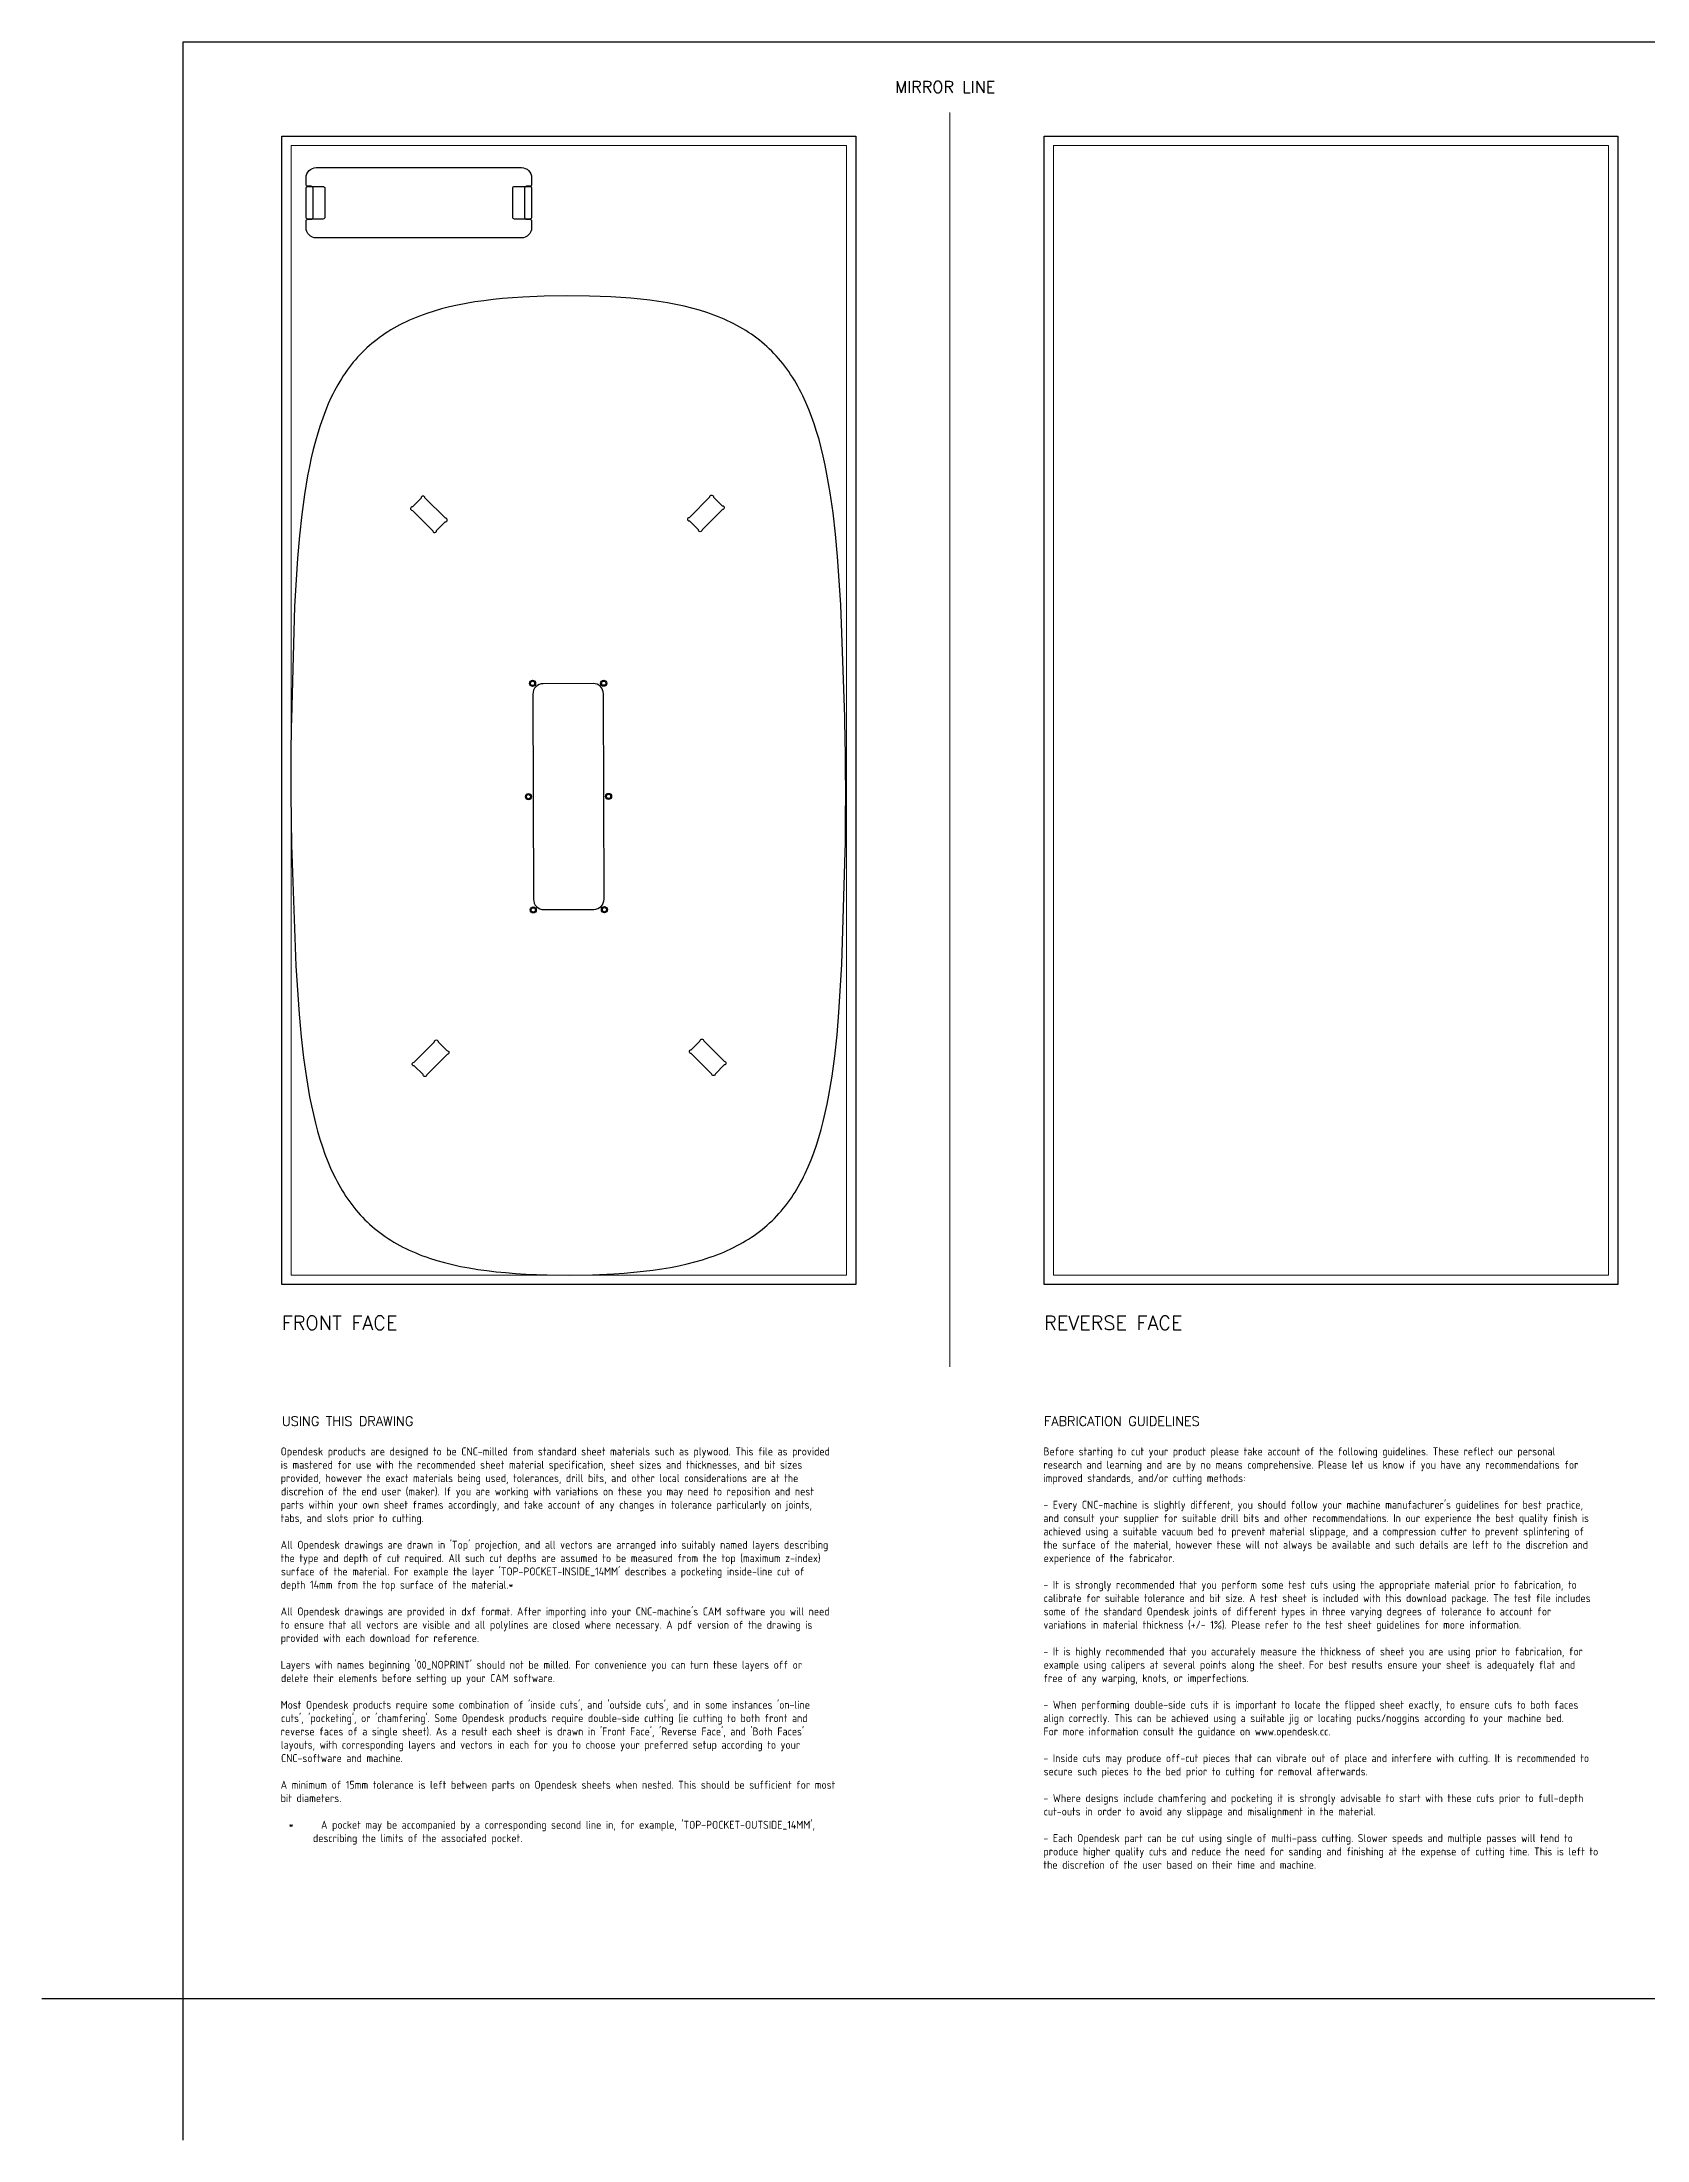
# Model space of a CAD drawing. Header units: millimetres. Extents: x -300 to 5880, y -300 to 4158.
# Drawn here: x -300 to 3112, y -300 to 4158 of the extents above; entities that cross this region are included whole.
import ezdxf
from ezdxf.enums import TextEntityAlignment as Align

# ---------------------------------------------------------------- set-up
doc = ezdxf.new("R2010")
doc.units = ezdxf.units.MM
doc.layers.add('00-NOPRINT_TEXT', color=7, linetype='Continuous', lineweight=25)
doc.layers.add('00_NOPRINT_TOLERANCE', color=7, linetype='Continuous', lineweight=5)
for name, color, linetype, lineweight, true_color in [('BOARD_$TH-NOMINAL', 3, 'Continuous', 30, 0x00ff00), ('TOP-CUT-INSIDE_24.000MM', 5, 'Continuous', 25, 0x0300ff), ('TOP-CUT-OUTSIDE_24.000MM', 140, 'Continuous', 25, 0x00a2ff), ('TOP-HOLE-9.000MM-DIAM_15.000MM', 20, 'Continuous', 25, 0xff2400), ('TOP-POCKET-INSIDE_1.000MM', 3, 'Continuous', 25, 0x0eff00), ('TOP-POCKET-INSIDE_10.000MM', 3, 'Continuous', 25, 0x00ff09), ('TOP-POCKET-INSIDE_18.000MM', 70, 'Continuous', 25, 0x99ff00)]:
    doc.layers.add(name, color=color, linetype=linetype, lineweight=lineweight, true_color=true_color)
doc.layers.add('TOP-CHAMFER-ONLINE_14MM', color=70, linetype='Continuous', true_color=0x8fff00)
doc.styles.add('OD-ISOCP-17_240', font='isocp.shx')
doc.styles.add('OD-ISOCP-17_241', font='isocp.shx')
doc.styles.add('OD-ISOCP-17_242', font='isocp.shx')
doc.styles.add('OD-ISOCP-17_243', font='isocp.shx')
doc.styles.add('OD-ISOCP-17_244', font='isocp.shx')
doc.styles.add('OD-ISOCP-17_245', font='isocp.shx')
doc.styles.add('OD-ISOCP-17_246', font='isocp.shx')
doc.styles.add('OD-ISOCP-17_247', font='isocp.shx')
doc.styles.add('OD-ISOCP-17_248', font='isocp.shx')
doc.styles.add('OD-ISOCP-17_249', font='isocp.shx')
doc.styles.add('OD-ISOCP-17_250', font='isocp.shx')
doc.styles.add('OD-ISOCP-17_251', font='isocp.shx')
doc.styles.add('OD-ISOCP-17_252', font='isocp.shx')
doc.styles.add('OD-ISOCP-17_253', font='isocp.shx')
doc.styles.add('OD-ISOCP-17_254', font='isocp.shx')
doc.styles.add('OD-ISOCP-17_255', font='isocp.shx')
doc.styles.add('OD-ISOCP-17_256', font='isocp.shx')
doc.styles.add('OD-ISOCP-17_257', font='isocp.shx')
doc.styles.add('OD-ISOCP-17_258', font='isocp.shx')
doc.styles.add('OD-ISOCP-17_259', font='isocp.shx')
doc.styles.add('OD-ISOCP-17_260', font='isocp.shx')
doc.styles.add('OD-ISOCP-17_261', font='isocp.shx')
doc.styles.add('OD-ISOCP-17_262', font='isocp.shx')
doc.styles.add('OD-ISOCP-17_263', font='isocp.shx')
doc.styles.add('OD-ISOCP-17_264', font='isocp.shx')
doc.styles.add('OD-ISOCP-17_265', font='isocp.shx')
doc.styles.add('OD-ISOCP-17_266', font='isocp.shx')
doc.styles.add('OD-ISOCP-17_267', font='isocp.shx')
doc.styles.add('OD-ISOCP-17_268', font='isocp.shx')
doc.styles.add('OD-ISOCP-17_269', font='isocp.shx')
doc.styles.add('OD-ISOCP-17_270', font='isocp.shx')
doc.styles.add('OD-ISOCP-17_271', font='isocp.shx')
doc.styles.add('OD-ISOCP-17_272', font='isocp.shx')
doc.styles.add('OD-ISOCP-17_273', font='isocp.shx')
doc.styles.add('OD-ISOCP-17_274', font='isocp.shx')
doc.styles.add('OD-ISOCP-17_275', font='isocp.shx')
doc.styles.add('OD-ISOCP-17_276', font='isocp.shx')
doc.styles.add('OD-ISOCP-17_277', font='isocp.shx')
doc.styles.add('OD-ISOCP-17_278', font='isocp.shx')
doc.styles.add('OD-ISOCP-17_279', font='isocp.shx')
doc.styles.add('OD-ISOCP-17_280', font='isocp.shx')
doc.styles.add('OD-ISOCP-17_281', font='isocp.shx')
doc.styles.add('OD-ISOCP-17_282', font='isocp.shx')
doc.styles.add('OD-ISOCP-17_283', font='isocp.shx')
doc.styles.add('OD-ISOCP-17_284', font='isocp.shx')
doc.styles.add('OD-ISOCP-17_285', font='isocp.shx')
doc.styles.add('OD-ISOCP-17_286', font='isocp.shx')
doc.styles.add('OD-ISOCP-17_287', font='isocp.shx')
doc.styles.add('OD-ISOCP-17_288', font='isocp.shx')
doc.styles.add('OD-SIMPLEX-20_87', font='simplex.shx')
doc.styles.add('OD-SIMPLEX-20_88', font='simplex.shx')
doc.styles.add('OD-SIMPLEX-25_89', font='simplex.shx')
doc.styles.add('OD-SIMPLEX-30_88', font='simplex.shx')
doc.styles.add('OD-SIMPLEX-30_89', font='simplex.shx')

# ---------------------------------------------------------------- blocks, each defined once
blk = doc.blocks.new('Borders Opendesk_7')
at = {"layer": '00-NOPRINT_TEXT'}
for p, q in [((0, 4158), (5880, 4158)), ((0, 0), (0, 4158)), ((0, 0), (-300, 0)), ((0, -300), (0, 0)), ((5880, 0), (0, 0))]:
    blk.add_line(p, q, dxfattribs=at)
at = {"layer": '00_NOPRINT_TOLERANCE', "ltscale": 0.379043}
blk.add_line((1630, 1343.2), (1630, 4008), dxfattribs=at)
at = {"layer": '00_NOPRINT_TOLERANCE', "ltscale": 0.379202}
for p, q in [((210, 3958), (1430, 3958)), ((210, 1518), (210, 3958)), ((1430, 3958), (1430, 1518)), ((1830, 3958), (3050, 3958)), ((1830, 1518), (1830, 3958)), ((3050, 3958), (3050, 1518)), ((1430, 1518), (210, 1518)), ((3050, 1518), (1830, 1518))]:
    blk.add_line(p, q, dxfattribs=at)
at = {"layer": '00_NOPRINT_TOLERANCE', "ltscale": 0.380876}
for p, q in [((230, 3938), (1410, 3938)), ((1850, 3938), (3030, 3938)), ((1410, 1538), (230, 1538)), ((3030, 1538), (1850, 1538))]:
    blk.add_line(p, q, dxfattribs=at)
at = {"layer": '00_NOPRINT_TOLERANCE', "ltscale": 0.380023}
for p, q in [((230, 1538), (230, 3938)), ((1410, 3938), (1410, 1538)), ((1850, 1538), (1850, 3938)), ((3030, 3938), (3030, 1538))]:
    blk.add_line(p, q, dxfattribs=at)
at = {"layer": 'BOARD_$TH-NOMINAL'}
for p, q in [((210, 3958), (1430, 3958)), ((210, 1518), (210, 3958)), ((1430, 3958), (1430, 1518)), ((1830, 3958), (3050, 3958)), ((1830, 1518), (1830, 3958)), ((3050, 3958), (3050, 1518)), ((1430, 1518), (210, 1518)), ((3050, 1518), (1830, 1518))]:
    blk.add_line(p, q, dxfattribs=at)
at = {"layer": '00-NOPRINT_TEXT', "style": 'OD-SIMPLEX-25_89'}
blk.add_text('MIRROR LINE', height=25, dxfattribs=at).set_placement((1513.3, 4049.9))
at = {"layer": '00-NOPRINT_TEXT', "color": 7}
for s, height, style, p in [('FRONT FACE', 30, 'OD-SIMPLEX-30_89', (210, 1451.3)), ('REVERSE FACE', 30, 'OD-SIMPLEX-30_88', (1830, 1451.3)), ('USING THIS DRAWING', 20, 'OD-SIMPLEX-20_88', (210, 1237.4)), ('FABRICATION GUIDELINES', 20, 'OD-SIMPLEX-20_87', (1830, 1237.4))]:
    blk.add_text(s, height=height, dxfattribs=dict(at, style=style)).set_placement(p, align=Align.TOP_LEFT)
for s, style, p in [('Opendesk products are designed to be CNC-milled from standard sheet materials such as plywood. This file as provided', 'OD-ISOCP-17_265', (207.4, 1154.7)), ('Before starting to cut your product please take account of the following guidelines. These reflect our personal', 'OD-ISOCP-17_240', (1828.7, 1154.7)), ('is mastered for use with the recommended sheet material specification, sheet sizes and thicknesses, and bit sizes', 'OD-ISOCP-17_266', (207.4, 1126.3)), ('provided, however the exact materials being used, tolerances, drill bits, and other local considerations are at the', 'OD-ISOCP-17_267', (207.4, 1098)), ('research and learning and are by no means comprehensive. Please let us know if you have any recommendations for', 'OD-ISOCP-17_241', (1828.7, 1126.3)), ('improved standards, and/or cutting methods:', 'OD-ISOCP-17_242', (1828.7, 1098)), ('discretion of the end user (maker). If you are working with variations on these you may need to reposition and nest', 'OD-ISOCP-17_268', (208.1, 1069.7)), ('tabs, and slots prior to cutting.', 'OD-ISOCP-17_270', (207.4, 1013)), ('parts within your own sheet frames accordingly, and take account of any changes in tolerance particularly on joints,', 'OD-ISOCP-17_269', (207.4, 1041.3)), ("- Every CNC-machine is slightly different, you should follow your machine manufacturer's guidelines for best practice,", 'OD-ISOCP-17_243', (1828.7, 1041.3)), ('and consult your supplier for suitable drill bits and other recommendations. In our experience the best quality finish is', 'OD-ISOCP-17_244', (1828.7, 1013)), ('achieved using a suitable vacuum bed to prevent material slippage, and a compression cutter to prevent splintering of', 'OD-ISOCP-17_245', (1828.7, 984.7)), ('the type and depth of cut required. All such cut depths are assumed to be measured from the top (maximum z-index)', 'OD-ISOCP-17_272', (207.4, 928)), ("All Opendesk drawings are drawn in 'Top' projection, and all vectors are arranged into suitably named layers describing", 'OD-ISOCP-17_271', (207.4, 956.3)), ('the surface of the material, however these will not always be available and such details are left to the discretion and', 'OD-ISOCP-17_246', (1828.7, 956.3)), ('experience of the fabricator.', 'OD-ISOCP-17_247', (1829.2, 928)), ("surface of the material. For example the layer 'TOP-POCKET-INSIDE_14MM' describes a pocketing inside-line cut of", 'OD-ISOCP-17_273', (208, 899.7)), ('depth 14mm from the top surface of the material.*', 'OD-ISOCP-17_274', (207.4, 871.3)), ('- It is strongly recommended that you perform some test cuts using the appropriate material prior to fabrication, to', 'OD-ISOCP-17_248', (1828.7, 871.3)), ('calibrate for suitable tolerance and bit size. A test sheet is included with this download package. The test file includes', 'OD-ISOCP-17_249', (1829.3, 843)), ('to ensure that all vectors are visible and all polylines are closed where necessary. A pdf version of the drawing is', 'OD-ISOCP-17_276', (207.4, 786.3)), ("All Opendesk drawings are provided in dxf format. After importing into your CNC-machine's CAM software you will need", 'OD-ISOCP-17_275', (207.4, 814.7)), ('variations in material thickness (+/- 1%). Please refer to the test sheet guidelines for more information.', 'OD-ISOCP-17_251', (1828.7, 786.3)), ('some of the standard Opendesk joints of different types in three varying degrees of tolerance to account for', 'OD-ISOCP-17_250', (1829.2, 814.7)), ('provided with each download for reference.', 'OD-ISOCP-17_277', (207.4, 758)), ("Layers with names beginning '00_NOPRINT' should not be milled. For convenience you can turn these layers off or", 'OD-ISOCP-17_278', (207.4, 701.3)), ('- It is highly recommended that you accurately measure the thickness of sheet you are using prior to fabrication, for', 'OD-ISOCP-17_252', (1828.7, 729.7)), ('example using calipers at several points along the sheet. For best results ensure your sheet is adequately flat and', 'OD-ISOCP-17_253', (1829.2, 701.3)), ('delete their elements before setting up your CAM software.', 'OD-ISOCP-17_279', (208.1, 673)), ('free of any warping, knots, or imperfections.', 'OD-ISOCP-17_254', (1828.7, 673)), ("Most Opendesk products require some combination of 'inside cuts', and 'outside cuts', and in some instances 'on-line", 'OD-ISOCP-17_280', (207.4, 616.3)), ('- When performing double-side cuts it is important to locate the flipped sheet exactly, to ensure cuts to both faces', 'OD-ISOCP-17_255', (1828.7, 616.3)), ("reverse faces of a single sheet). As a result each sheet is drawn in 'Front Face', 'Reverse Face', and 'Both Faces'", 'OD-ISOCP-17_282', (207.4, 559.7)), ("cuts', 'pocketing', or 'chamfering'. Some Opendesk products require double-side cutting (ie cutting to both front and", 'OD-ISOCP-17_281', (208.1, 588)), ('align correctly. This can be achieved using a suitable jig or locating pucks/noggins according to your machine bed.', 'OD-ISOCP-17_256', (1828.7, 588)), ('layouts, with corresponding layers and vectors in each for you to choose your preferred setup according to your', 'OD-ISOCP-17_283', (207.8, 531.3)), ('For more information consult the guidance on www.opendesk.cc.', 'OD-ISOCP-17_257', (1828.7, 559.7)), ('CNC-software and machine.', 'OD-ISOCP-17_284', (208.2, 503)), ('- Inside cuts may produce off-cut pieces that can vibrate out of place and interfere with cutting. It is recommended to', 'OD-ISOCP-17_258', (1828.7, 503)), ('secure such pieces to the bed prior to cutting for removal afterwards.', 'OD-ISOCP-17_259', (1829.2, 474.7)), ('A minimum of 15mm tolerance is left between parts on Opendesk sheets when nested. This should be sufficient for most', 'OD-ISOCP-17_285', (207.4, 446.3)), ('bit diameters.', 'OD-ISOCP-17_286', (207.4, 418)), ('- Where designs include chamfering and pocketing it is strongly advisable to start with these cuts prior to full-depth', 'OD-ISOCP-17_260', (1828.7, 418)), ('cut-outs in order to avoid any slippage and misalignment in the material.', 'OD-ISOCP-17_261', (1829.3, 389.7)), ("*      A pocket may be accompanied by a corresponding second line in, for example, 'TOP-POCKET-OUTSIDE_14MM',", 'OD-ISOCP-17_287', (224.4, 361.3)), ('describing the limits of the associated pocket.', 'OD-ISOCP-17_288', (276.1, 333)), ('- Each Opendesk part can be cut using single of multi-pass cutting. Slower speeds and multiple passes will tend to', 'OD-ISOCP-17_262', (1828.7, 333)), ('produce higher quality cuts and reduce the need for sanding and finishing at the expense of cutting time. This is left to', 'OD-ISOCP-17_263', (1828.7, 304.7)), ('the discretion of the user based on their time and machine.', 'OD-ISOCP-17_264', (1828.7, 276.3))]:
    blk.add_text(s, height=17, dxfattribs=dict(at, style=style)).set_placement(p)

msp = doc.modelspace()

# ---------------------------------------------------------------- linework, layer by layer
at = {"layer": 'TOP-CHAMFER-ONLINE_14MM'}
msp.add_lwpolyline([(1407.4, 2436.9, 0.010236), (1406.5, 2723.4), (1398.1, 2961.8), (1391.2, 3064.7), (1386.7, 3112.2), (1381.6, 3157.2), (1375.5, 3199.8), (1368.6, 3239.9), (1364.8, 3259.1), (1360.7, 3277.7), (1356.3, 3295.7), (1351.7, 3313.1), (1346.7, 3330), (1341.5, 3346.3), (1335.9, 3362.1), (1330, 3377.3), (1323.8, 3392), (1317.2, 3406.1), (1313.8, 3413), (1310.3, 3419.7), (1306.7, 3426.4), (1303, 3432.9), (1299.3, 3439.2), (1295.4, 3445.5), (1291.4, 3451.6), (1287.3, 3457.5), (1283.2, 3463.4), (1278.9, 3469.1), (1274.5, 3474.8), (1270.1, 3480.2), (1265.5, 3485.6), (1260.8, 3490.9), (1256, 3496), (1251.1, 3501), (1246.1, 3505.9), (1241, 3510.7), (1235.8, 3515.3), (1230.4, 3519.9), (1225, 3524.3), (1219.4, 3528.6), (1213.7, 3532.8), (1207.9, 3536.9), (1202, 3540.9), (1195.9, 3544.8), (1189.7, 3548.5), (1183.5, 3552.2), (1177, 3555.7), (1170.5, 3559.2), (1163.8, 3562.5), (1157, 3565.7), (1150.1, 3568.8), (1143, 3571.9), (1135.8, 3574.8), (1128.5, 3577.6), (1121, 3580.3), (1113.4, 3582.9), (1097.8, 3587.8), (1081.6, 3592.3), (1064.9, 3596.5), (1047.6, 3600.3), (1029.6, 3603.7), (1011.1, 3606.7), (992, 3609.4), (972.2, 3611.7), (951.8, 3613.7), (930.7, 3615.3), (909, 3616.6), (863.6, 3618.2), (815.5, 3618.6), (767.4, 3617.9), (722, 3616), (700.3, 3614.6), (679.2, 3612.8), (658.9, 3610.7), (639.1, 3608.3), (620, 3605.5), (601.5, 3602.3), (583.6, 3598.8), (566.3, 3594.9), (549.5, 3590.7), (533.4, 3586), (517.8, 3581), (510.2, 3578.4), (502.8, 3575.6), (495.5, 3572.8), (488.3, 3569.8), (481.2, 3566.7), (474.3, 3563.6), (467.5, 3560.3), (460.9, 3556.9), (454.4, 3553.5), (448, 3549.9), (441.7, 3546.2), (435.5, 3542.4), (429.5, 3538.5), (423.6, 3534.5), (417.8, 3530.3), (412.2, 3526.1), (406.6, 3521.7), (401.2, 3517.3), (395.9, 3512.7), (390.7, 3508), (385.6, 3503.2), (380.6, 3498.3), (375.8, 3493.2), (371, 3488.1), (366.4, 3482.8), (361.8, 3477.4), (357.4, 3471.9), (353, 3466.2), (348.8, 3460.5), (344.7, 3454.6), (340.6, 3448.6), (336.7, 3442.4), (332.9, 3436.2), (329.1, 3429.8), (325.5, 3423.3), (321.9, 3416.6), (318.5, 3409.9), (315.1, 3403), (308.6, 3388.8), (302.5, 3374.1), (296.7, 3358.8), (291.3, 3343), (286.1, 3326.7), (281.3, 3309.8), (276.7, 3292.3), (272.5, 3274.2), (268.5, 3255.6), (264.8, 3236.4), (258.1, 3196.3), (252.3, 3153.7), (247.4, 3108.6), (243.3, 3061.1), (237, 2958.2), (230.1, 2719.8, 0.010236), (231, 2433.2), (239.4, 2194.8), (246.4, 2092), (250.8, 2044.4), (256, 1999.4), (262, 1956.9), (268.9, 1916.7), (272.8, 1897.6), (276.9, 1879), (281.2, 1861), (285.9, 1843.5), (290.8, 1826.6), (296.1, 1810.3), (301.6, 1794.6), (307.5, 1779.3), (313.7, 1764.7), (320.3, 1750.5), (323.7, 1743.6), (327.2, 1736.9), (330.8, 1730.3), (334.5, 1723.8), (338.3, 1717.4), (342.1, 1711.2), (346.1, 1705.1), (350.2, 1699.1), (354.4, 1693.2), (358.6, 1687.5), (363, 1681.9), (367.5, 1676.4), (372, 1671), (376.7, 1665.8), (381.5, 1660.6), (386.4, 1655.6), (391.4, 1650.7), (396.5, 1646), (401.8, 1641.3), (407.1, 1636.8), (412.6, 1632.3), (418.1, 1628), (423.8, 1623.8), (429.6, 1619.7), (435.6, 1615.7), (441.6, 1611.9), (447.8, 1608.1), (454.1, 1604.5), (460.5, 1600.9), (467, 1597.5), (473.7, 1594.1), (480.5, 1590.9), (487.4, 1587.8), (494.5, 1584.8), (501.7, 1581.9), (509, 1579.1), (516.5, 1576.3), (524.1, 1573.7), (539.7, 1568.8), (555.9, 1564.3), (572.6, 1560.1), (590, 1556.4), (607.9, 1553), (626.4, 1549.9), (645.6, 1547.3), (665.3, 1545), (685.7, 1543), (706.8, 1541.3), (728.5, 1540), (773.9, 1538.4), (822, 1538), (870.2, 1538.7), (915.6, 1540.6), (937.3, 1542.1), (958.3, 1543.8), (978.7, 1545.9), (998.4, 1548.4), (1017.6, 1551.2), (1036.1, 1554.3), (1054, 1557.8), (1071.3, 1561.7), (1088, 1566), (1104.1, 1570.6), (1119.7, 1575.6), (1127.3, 1578.3), (1134.8, 1581), (1142.1, 1583.9), (1149.3, 1586.8), (1156.3, 1589.9), (1163.2, 1593.1), (1170, 1596.3), (1176.6, 1599.7), (1183.2, 1603.2), (1189.6, 1606.8), (1195.8, 1610.5), (1202, 1614.3), (1208, 1618.2), (1213.9, 1622.2), (1219.7, 1626.3), (1225.3, 1630.5), (1230.9, 1634.9), (1236.3, 1639.4), (1241.6, 1643.9), (1246.8, 1648.6), (1251.9, 1653.4), (1256.9, 1658.4), (1261.8, 1663.4), (1266.5, 1668.6), (1271.2, 1673.8), (1275.7, 1679.2), (1280.2, 1684.8), (1284.5, 1690.4), (1288.7, 1696.2), (1292.9, 1702), (1296.9, 1708.1), (1300.8, 1714.2), (1304.7, 1720.4), (1308.4, 1726.8), (1312, 1733.3), (1315.6, 1740), (1319.1, 1746.8), (1322.4, 1753.7), (1328.9, 1767.8), (1335, 1782.6), (1340.8, 1797.8), (1346.3, 1813.6), (1351.4, 1830), (1356.3, 1846.9), (1360.8, 1864.3), (1365.1, 1882.4), (1369, 1901), (1372.8, 1920.2), (1379.4, 1960.4), (1385.2, 2002.9), (1390.1, 2048), (1394.2, 2095.6), (1400.5, 2198.5)], format="xyb", close=True, dxfattribs=at)
at = {"layer": 'TOP-CUT-INSIDE_24.000MM'}
msp.add_lwpolyline([(744.9, 2336.4, 0.414214), (767, 2314.5), (873, 2314.8, 0.414214), (894.9, 2336.9), (893.5, 2772.9, 0.414214), (871.5, 2794.8), (765.5, 2794.5, 0.414214), (743.5, 2772.4)], format="xyb", close=True, dxfattribs=at)
at = {"layer": 'TOP-CUT-OUTSIDE_24.000MM'}
for points in [[(740.8, 3869.4), (740.8, 3854.9, -0.414214), (737.4, 3851.5), (729.9, 3851.5, 0.414214), (725.8, 3847.4), (725.8, 3785.4, 0.414214), (729.9, 3781.3), (737.4, 3781.3, -0.414214), (740.8, 3777.9), (740.8, 3763.4, -0.414214), (719.1, 3741.7), (283.1, 3741.6, -0.414214), (261.4, 3763.3), (261.4, 3777.8, -0.414214), (264.8, 3781.2), (272.3, 3781.2, 0.414214), (276.4, 3785.3), (276.4, 3847.3, 0.414214), (272.3, 3851.4), (264.8, 3851.4, -0.414214), (261.4, 3854.8), (261.4, 3869.3, -0.414214), (283.1, 3891), (719.1, 3891.1, -0.414214)], [(1407.4, 2436.9, 0.010236), (1406.5, 2723.4), (1398.1, 2961.8), (1391.2, 3064.7), (1386.7, 3112.2), (1381.6, 3157.2), (1375.5, 3199.8), (1368.6, 3239.9), (1364.8, 3259.1), (1360.7, 3277.7), (1356.3, 3295.7), (1351.7, 3313.1), (1346.7, 3330), (1341.5, 3346.3), (1335.9, 3362.1), (1330, 3377.3), (1323.8, 3392), (1317.2, 3406.1), (1313.8, 3413), (1310.3, 3419.7), (1306.7, 3426.4), (1303, 3432.9), (1299.3, 3439.2), (1295.4, 3445.5), (1291.4, 3451.6), (1287.3, 3457.5), (1283.2, 3463.4), (1278.9, 3469.1), (1274.5, 3474.8), (1270.1, 3480.2), (1265.5, 3485.6), (1260.8, 3490.9), (1256, 3496), (1251.1, 3501), (1246.1, 3505.9), (1241, 3510.7), (1235.8, 3515.3), (1230.4, 3519.9), (1225, 3524.3), (1219.4, 3528.6), (1213.7, 3532.8), (1207.9, 3536.9), (1202, 3540.9), (1195.9, 3544.8), (1189.7, 3548.5), (1183.5, 3552.2), (1177, 3555.7), (1170.5, 3559.2), (1163.8, 3562.5), (1157, 3565.7), (1150.1, 3568.8), (1143, 3571.9), (1135.8, 3574.8), (1128.5, 3577.6), (1121, 3580.3), (1113.4, 3582.9), (1097.8, 3587.8), (1081.6, 3592.3), (1064.9, 3596.5), (1047.6, 3600.3), (1029.6, 3603.7), (1011.1, 3606.7), (992, 3609.4), (972.2, 3611.7), (951.8, 3613.7), (930.7, 3615.3), (909, 3616.6), (863.6, 3618.2), (815.5, 3618.6), (767.4, 3617.9), (722, 3616), (700.3, 3614.6), (679.2, 3612.8), (658.9, 3610.7), (639.1, 3608.3), (620, 3605.5), (601.5, 3602.3), (583.6, 3598.8), (566.3, 3594.9), (549.5, 3590.7), (533.4, 3586), (517.8, 3581), (510.2, 3578.4), (502.8, 3575.6), (495.5, 3572.8), (488.3, 3569.8), (481.2, 3566.7), (474.3, 3563.6), (467.5, 3560.3), (460.9, 3556.9), (454.4, 3553.5), (448, 3549.9), (441.7, 3546.2), (435.5, 3542.4), (429.5, 3538.5), (423.6, 3534.5), (417.8, 3530.3), (412.2, 3526.1), (406.6, 3521.7), (401.2, 3517.3), (395.9, 3512.7), (390.7, 3508), (385.6, 3503.2), (380.6, 3498.3), (375.8, 3493.2), (371, 3488.1), (366.4, 3482.8), (361.8, 3477.4), (357.4, 3471.9), (353, 3466.2), (348.8, 3460.5), (344.7, 3454.6), (340.6, 3448.6), (336.7, 3442.4), (332.9, 3436.2), (329.1, 3429.8), (325.5, 3423.3), (321.9, 3416.6), (318.5, 3409.9), (315.1, 3403), (308.6, 3388.8), (302.5, 3374.1), (296.7, 3358.8), (291.3, 3343), (286.1, 3326.7), (281.3, 3309.8), (276.7, 3292.3), (272.5, 3274.2), (268.5, 3255.6), (264.8, 3236.4), (258.1, 3196.3), (252.3, 3153.7), (247.4, 3108.6), (243.3, 3061.1), (237, 2958.2), (230.1, 2719.8, 0.010236), (231, 2433.2), (239.4, 2194.8), (246.4, 2092), (250.8, 2044.4), (256, 1999.4), (262, 1956.9), (268.9, 1916.7), (272.8, 1897.6), (276.9, 1879), (281.2, 1861), (285.9, 1843.5), (290.8, 1826.6), (296.1, 1810.3), (301.6, 1794.6), (307.5, 1779.3), (313.7, 1764.7), (320.3, 1750.5), (323.7, 1743.6), (327.2, 1736.9), (330.8, 1730.3), (334.5, 1723.8), (338.3, 1717.4), (342.1, 1711.2), (346.1, 1705.1), (350.2, 1699.1), (354.4, 1693.2), (358.6, 1687.5), (363, 1681.9), (367.5, 1676.4), (372, 1671), (376.7, 1665.8), (381.5, 1660.6), (386.4, 1655.6), (391.4, 1650.7), (396.5, 1646), (401.8, 1641.3), (407.1, 1636.8), (412.6, 1632.3), (418.1, 1628), (423.8, 1623.8), (429.6, 1619.7), (435.6, 1615.7), (441.6, 1611.9), (447.8, 1608.1), (454.1, 1604.5), (460.5, 1600.9), (467, 1597.5), (473.7, 1594.1), (480.5, 1590.9), (487.4, 1587.8), (494.5, 1584.8), (501.7, 1581.9), (509, 1579.1), (516.5, 1576.3), (524.1, 1573.7), (539.7, 1568.8), (555.9, 1564.3), (572.6, 1560.1), (590, 1556.4), (607.9, 1553), (626.4, 1549.9), (645.6, 1547.3), (665.3, 1545), (685.7, 1543), (706.8, 1541.3), (728.5, 1540), (773.9, 1538.4), (822, 1538), (870.2, 1538.7), (915.6, 1540.6), (937.3, 1542.1), (958.3, 1543.8), (978.7, 1545.9), (998.4, 1548.4), (1017.6, 1551.2), (1036.1, 1554.3), (1054, 1557.8), (1071.3, 1561.7), (1088, 1566), (1104.1, 1570.6), (1119.7, 1575.6), (1127.3, 1578.3), (1134.8, 1581), (1142.1, 1583.9), (1149.3, 1586.8), (1156.3, 1589.9), (1163.2, 1593.1), (1170, 1596.3), (1176.6, 1599.7), (1183.2, 1603.2), (1189.6, 1606.8), (1195.8, 1610.5), (1202, 1614.3), (1208, 1618.2), (1213.9, 1622.2), (1219.7, 1626.3), (1225.3, 1630.5), (1230.9, 1634.9), (1236.3, 1639.4), (1241.6, 1643.9), (1246.8, 1648.6), (1251.9, 1653.4), (1256.9, 1658.4), (1261.8, 1663.4), (1266.5, 1668.6), (1271.2, 1673.8), (1275.7, 1679.2), (1280.2, 1684.8), (1284.5, 1690.4), (1288.7, 1696.2), (1292.9, 1702), (1296.9, 1708.1), (1300.8, 1714.2), (1304.7, 1720.4), (1308.4, 1726.8), (1312, 1733.3), (1315.6, 1740), (1319.1, 1746.8), (1322.4, 1753.7), (1328.9, 1767.8), (1335, 1782.6), (1340.8, 1797.8), (1346.3, 1813.6), (1351.4, 1830), (1356.3, 1846.9), (1360.8, 1864.3), (1365.1, 1882.4), (1369, 1901), (1372.8, 1920.2), (1379.4, 1960.4), (1385.2, 2002.9), (1390.1, 2048), (1394.2, 2095.6), (1400.5, 2198.5)]]:
    msp.add_lwpolyline(points, format="xyb", close=True, dxfattribs=at)
at = {"layer": 'TOP-HOLE-9.000MM-DIAM_15.000MM'}
for centre in [(742.8, 2795.1), (894.1, 2795.5), (734.2, 2554.4), (904.3, 2554.9), (744.3, 2313.8), (895.7, 2314.3)]:
    msp.add_circle(centre, 4.5, dxfattribs=at)
at = {"layer": 'TOP-POCKET-INSIDE_1.000MM'}
for centre in [(742.8, 2795.1), (894.1, 2795.5), (734.2, 2554.4), (904.3, 2554.9), (744.3, 2313.8), (895.7, 2314.3)]:
    msp.add_circle(centre, 6.5, dxfattribs=at)
at = {"layer": 'TOP-POCKET-INSIDE_10.000MM'}
for points in [[(261.4, 3846.9, -0.414214), (265.4, 3850.9), (297.4, 3850.9, -0.414214), (301.4, 3846.9), (301.4, 3785.7, -0.414175), (297.4, 3781.7), (265.4, 3781.7, -0.414252), (261.4, 3785.7)], [(700.8, 3785.8), (700.8, 3847, -0.414214), (704.8, 3851), (736.8, 3851, -0.414214), (740.8, 3847), (740.8, 3785.8, -0.414252), (736.8, 3781.8), (704.8, 3781.8, -0.414175)]]:
    msp.add_lwpolyline(points, format="xyb", close=True, dxfattribs=at)
at = {"layer": 'TOP-POCKET-INSIDE_18.000MM'}
for points in [[(530.8, 3119.3, 1), (538.8, 3119.7), (557.2, 3138.2, 1), (557.6, 3146.2), (514.1, 3189.4, 1), (506.1, 3189), (487.7, 3170.5, 1), (487.3, 3162.5)], [(1127.5, 3190.9), (1146.1, 3172.5, -1), (1146.5, 3164.5), (1103.3, 3121.1, -1), (1095.3, 3121.5), (1076.8, 3139.9, -1), (1076.4, 3147.9), (1119.6, 3191.3, -1)], [(542.2, 2033.4), (560.7, 2014.9, -1), (561.2, 2006.9), (518, 1963.5, -1), (510, 1963.9), (491.4, 1982.3, -1), (491, 1990.3), (534.2, 2033.7, -1)], [(1149.8, 1984.3), (1131.4, 1965.8, -1), (1123.4, 1965.4), (1079.9, 2008.6, -1), (1080.3, 2016.6), (1098.7, 2035.1, -1), (1106.7, 2035.5), (1150.2, 1992.3, -1)]]:
    msp.add_lwpolyline(points, format="xyb", close=True, dxfattribs=at)

# ---------------------------------------------------------------- block references
msp.add_blockref('Borders Opendesk_7', (0, 0))

doc.saveas('drawing.dxf')
